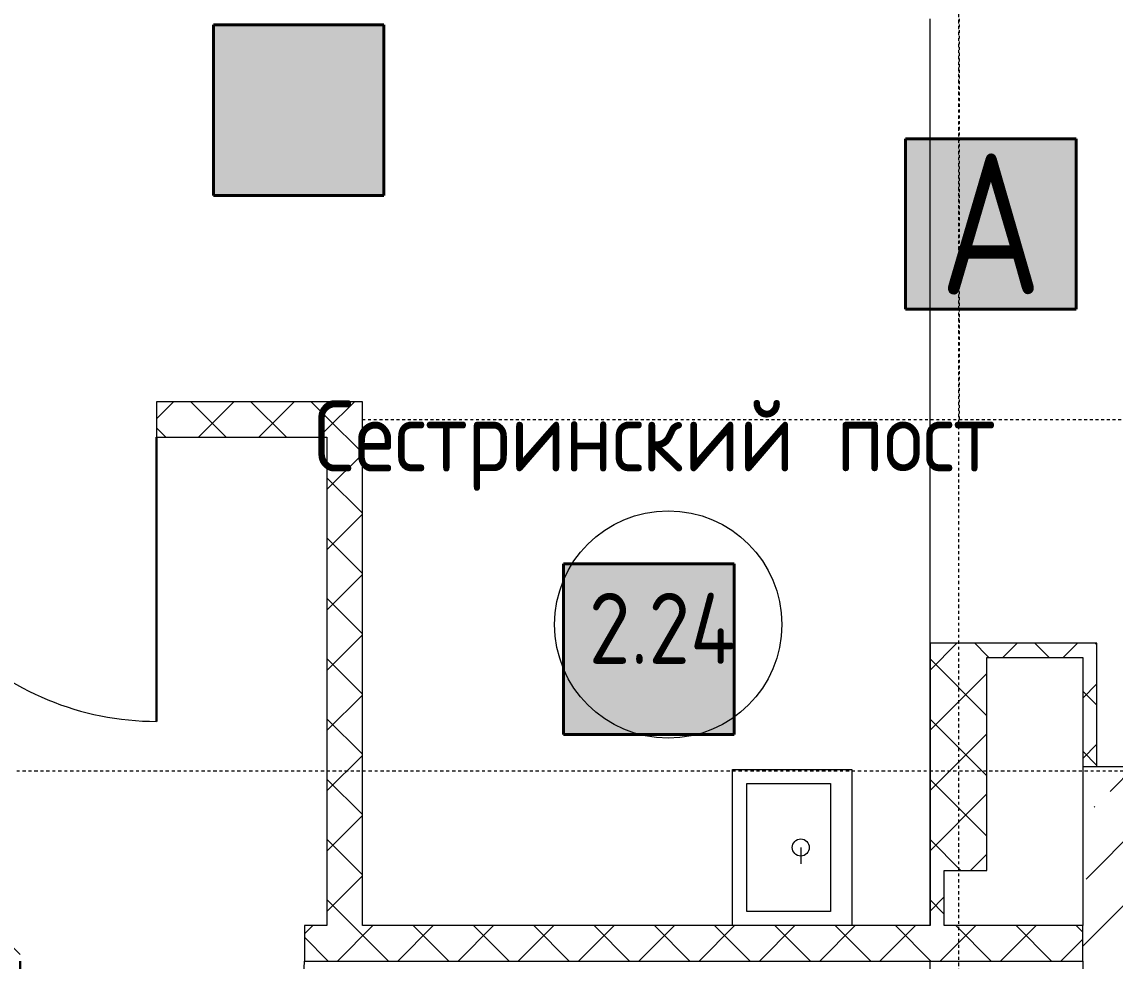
# Model space of a CAD drawing. Header units: millimetres. Extents: x -174154 to -170572, y -111302 to -109817.
# Drawn here: x -174009.61 to -173971.14, y -110576.83 to -110543.77 of the extents above; entities that cross this region are included whole.
import ezdxf

# ---------------------------------------------------------------- set-up
doc = ezdxf.new("R2010")
doc.units = ezdxf.units.MM
for name, pattern in [('ACAD_ISO02W100', [15, 12, -3]), ('ADSK_Линия сетки', [21, 12, -3, 3, -3]), ('ADSK_Штрих_ш3 п1_5', [4.5, 3, -1.5])]:
    doc.linetypes.add(name, pattern=pattern)
for name, color, linetype, lineweight in [('!Освещение', 190, 'Continuous', 40), ('!Подложка', 252, 'ACAD_ISO02W100', 25), ('Двери', 7, 'Continuous', 18), ('Марки помещений', 7, 'Continuous', 18), ('Оси', 7, 'Continuous', 9), ('Панель', 7, 'Continuous', 18), ('Перекрытия', 7, 'Continuous', 18), ('Сантехнические приборы', 7, 'Continuous', 18), ('Стены разрез', 7, 'Continuous', 40), ('Стены штриховка', 7, 'Continuous', 18), ('Электрика', 7, 'Continuous', 40)]:
    doc.layers.add(name, color=color, linetype=linetype, lineweight=lineweight)
doc.layers.add('_Разделитель помещений_', color=4, linetype='ADSK_Штрих_ш3 п1_5', lineweight=40, true_color=0x00ffff)
doc.styles.add('GOST Common', font='GOST Common.ttf', dxfattribs={"width": 0.9, "height": 250})
doc.styles.get("Standard").update_dxf_attribs({"font": 'GOST_A.TTF'})
pattern_1 = [(45, (30280.00000000015, 12304.99999999978), (-106.0660171779821, 106.0660171779821), []), (135, (30280.00000000015, 12304.99999999978), (-106.0660171779821, -106.0660171779821), [])]

# ---------------------------------------------------------------- blocks, each defined once
blk = doc.blocks.new('*U228')
at = {"layer": 'Электрика', "true_color": 0xffffff}
h = blk.add_hatch(color=7, dxfattribs=at)
h.dxf.hatch_style = 1
h.paths.add_polyline_path([(3.024999999998727, 3.025000000000002), (3.025000000000546, -3.024999999999999), (-3.024999999999636, -3.024999999999999), (-3.024999999999636, 3.025000000000002)])
at = {"layer": 'Электрика', "color": 5}
for p, q in [((-3.024999999999636, -3.024999999999999), (-3.024999999999636, 3.025000000000002)), ((-3.024999999999636, 3.025000000000002), (3.024999999998727, 3.025000000000002)), ((3.024999999998727, 3.025000000000002), (3.025000000000546, -3.024999999999999)), ((-3.024999999999636, -3.024999999999999), (3.025000000000546, -3.024999999999999))]:
    blk.add_line(p, q, dxfattribs=at)
blk = doc.blocks.new('*U233')
at = {"layer": 'Электрика', "true_color": 0xffffff}
h = blk.add_hatch(color=7, dxfattribs=at)
h.dxf.hatch_style = 1
h.paths.add_polyline_path([(3.024999999999182, 3.025), (3.025000000001001, -3.025), (-3.024999999999181, -3.025), (-3.024999999999181, 3.025)])
at = {"layer": 'Электрика', "color": 1}
for p, q in [((-3.024999999999181, -3.025), (-3.024999999999181, 3.025)), ((-3.024999999999181, 3.025), (3.024999999999182, 3.025)), ((3.024999999999182, 3.025), (3.025000000001001, -3.025)), ((-3.024999999999181, -3.025), (3.025000000001001, -3.025))]:
    blk.add_line(p, q, dxfattribs=at)
at = {"layer": 'Электрика', "color": 1, "insert": (4.547473508864641e-13, 6.661338147750939e-16), "char_height": 5, "width": 6.050000000000182, "attachment_point": 5}
blk.add_mtext('А', dxfattribs=at)
blk = doc.blocks.new('AC_Дверь_Однопольная_ДеревяннаяНаружная_ГОСТ24698-81 - 960х2080h Г-799396-В_АР_ПЭ_02 Этаж')
at = {"layer": 'Панель', "lineweight": 30}
blk.add_line((-500.0000000000111, 62.5000000009599), (-500.0000000000111, 1062.50000000096), dxfattribs=at)
at = {"layer": 'Панель'}
blk.add_arc((-500.000000000011, 62.5000000009599), 1000.000000000001, 3.180554681463517e-14, 90.00000000000017, dxfattribs=at)
blk = doc.blocks.new('AC_Дверь_Однопольная_ДеревяннаяНаружная_ГОСТ24698-81 - 960х2080h ГЛ-799317-В_АР_ПЭ_02 Этаж')
at = {"layer": 'Панель', "lineweight": 30}
blk.add_line((499.9999999999943, 62.50000000096315), (499.9999999999943, 1062.500000000963), dxfattribs=at)
at = {"layer": 'Панель'}
blk.add_arc((499.9999999999942, 62.50000000096315), 999.9999999999992, 89.99999999999987, 180, dxfattribs=at)
blk = doc.blocks.new('ADSK_Умывальник со смесителем - Умывальник-V19-В_АР_ПЭ_02 Этаж')
at = {"layer": 'Сантехнические приборы'}
for p, q in [((-275.0000000000001, -420.000000000001), (-275.0000000000001, 0)), ((-275.0000000000001, 0), (275.0000000000007, 0)), ((-224.9999999999988, -370.0000000000007), (-224.9999999999988, -74.99999999999756)), ((-224.9999999999988, -74.99999999999756), (224.9999999999993, -74.99999999999756)), ((224.9999999999993, -74.99999999999756), (224.9999999999993, -370.0000000000007)), ((1.808209189672272e-12, -179.9999999999982), (57.00000000000185, -179.9999999999984)), ((224.9999999999993, -370.0000000000007), (-224.9999999999988, -370.0000000000007)), ((275.0000000000007, -420.000000000001), (-275, -420.000000000001))]:
    blk.add_line(p, q, dxfattribs=at)
blk.add_circle((0, -180), 30.00000000000002, dxfattribs=at)
blk = doc.blocks.new('ADSK_Марка_Помещение_2_ГОСТ21-501-2011 - Имя и Категория-86712-В_АР_ПЭ_02 Этаж')
at = {"layer": 'Марки помещений'}
blk.add_circle((1.928857696959173e-16, -1.244575859722303e-16), 4.000000000000004, dxfattribs=at)
blk = doc.blocks.new('A$C02fe7d8c')
at = {"layer": 'Стены разрез', "lineweight": 20, "true_color": 0x636466}
h = blk.add_hatch(dxfattribs=at)
h.set_pattern_fill('FP_1', color=251, style=0, pattern_type=2)
h.set_pattern_definition(pattern_1)
h.paths.add_polyline_path([(12807.49999999998, 6639.999999999824), (12807.49999999998, 6764.999999999823), (12207.49999999998, 6764.999999999823), (12207.49999999998, 6639.999999999834)])
h.paths.add_polyline_path([(11207.49999999998, 6639.999999999834), (11207.49999999998, 6764.999999999831), (4346.265622746807, 6764.999999999857), (4346.265622746807, 6639.999999999851), (9896.265622746814, 6639.999999999834)])
h.paths.add_polyline_path([(3125.215508849058, 6639.999999999859), (3346.265622746807, 6639.999999999859), (3346.265622746807, 6764.999999999857), (2554.999999999985, 6764.999999999857), (2554.999999999985, 6639.999999999859)])
h = blk.add_hatch(dxfattribs=at)
h.set_pattern_fill('FP_1', color=251, style=0, pattern_type=2)
h.set_pattern_definition(pattern_1)
h.paths.add_polyline_path([(12932.49999999998, 4920.999999999825), (12932.49999999998, 6764.999999999823), (12807.49999999998, 6764.999999999823), (12807.49999999998, 4920.999999999825)])
h = blk.add_hatch(dxfattribs=at)
h.set_pattern_fill('FP_1', color=251, style=0, pattern_type=2)
h.set_pattern_definition(pattern_1)
h.paths.add_polyline_path([(15129.99999999986, 5115.000000001151), (15129.99999999992, 5915.000000001151), (14929.99999999992, 5915.000000001168), (14929.99999999986, 5115.000000001168), (14979.99999999985, 5115.000000001159)])
h = blk.add_hatch(dxfattribs=at)
h.set_pattern_fill('FP_1', color=251, style=0, pattern_type=2)
h.set_pattern_definition(pattern_1)
h.paths.add_polyline_path([(15467.49999999987, 5865.000000001161), (15467.49999999987, 5915.000000001168), (15129.99999999992, 5915.000000001168), (15129.99999999992, 5865.000000001171), (15143.40143225145, 5865.000000001171)])
h = blk.add_hatch(dxfattribs=at)
h.set_pattern_fill('FP_1', color=251, style=0, pattern_type=2)
h.set_pattern_definition(pattern_1)
h.paths.add_polyline_path([(15517.49999999986, 5479.99999999995), (15517.49999999986, 5915.000000001168), (15467.49999999987, 5915.000000001168), (15467.49999999987, 5479.99999999995)])
h = blk.add_hatch(dxfattribs=at)
h.set_pattern_fill('FP_4', color=251, style=0, pattern_type=2)
h.set_pattern_definition([(45, (30280.00000000015, 12304.99999999978), (84.1902546884139, 308.6966577151427), [396.875, -79.375, 3.353, -76.02199999999999])])
h.paths.add_polyline_path([(15467.49999999986, 209.9999999999436), (15667.49999999985, 209.9999999999436), (15667.49999999986, 5479.99999999995), (15467.49999999987, 5479.99999999995), (15467.49999999986, 409.9999999999509)])
h = blk.add_hatch(dxfattribs=at)
h.set_pattern_fill('FP_1', color=251, style=0, pattern_type=2)
h.set_pattern_definition(pattern_1)
h.paths.add_polyline_path([(14979.99999999985, 4920.999999999817), (14979.99999999985, 5115.000000001168), (14929.99999999985, 5115.000000001168), (14929.99999999985, 4920.999999999817)])
h = blk.add_hatch(dxfattribs=at)
h.set_pattern_fill('FP_1', color=251, style=0, pattern_type=2)
h.set_pattern_definition(pattern_1)
h.paths.add_polyline_path([(15467.49999999987, 4795.999999999811), (15467.49999999987, 4920.999999999817), (12728.00012703501, 4920.999999999825), (12728.00012703501, 4795.999999999819), (15143.40143225145, 4795.999999999811)])
h.paths.add_polyline_path([(11185.250127035, 4795.999999999828), (11728.000127035, 4795.999999999828), (11728.000127035, 4920.999999999834), (11185.250127035, 4920.999999999834), (11185.250127035, 4901.037065884496)])
h.paths.add_polyline_path([(10185.250127035, 4795.999999999828), (10185.250127035, 4920.999999999834), (7855.000127035008, 4920.999999999843), (7855.000127035004, 4795.999999999836), (9885.445090762903, 4795.999999999828)])
at = {"layer": '_Разделитель помещений_', "color": 251, "lineweight": 20, "true_color": 0x636466}
for p, q in [((15032.50000851607, 8113.049192472557), (15032.50000851607, 6702.499999999821)), ((12932.5, 6702.499999999828), (16902.50000000002, 6702.499999999816))]:
    blk.add_line(p, q, dxfattribs=at)
at = {"layer": 'Оси', "linetype": 'ADSK_Линия сетки'}
for p, q in [((15029.99999999995, 16592.85830273531), (15029.99999999992, -2195.000000000149)), ((32579.65973424556, 5465.000000000945), (-1856.358330931376, 5465.000000001057))]:
    blk.add_line(p, q, dxfattribs=at)
at = {"layer": 'Перекрытия', "color": 251, "lineweight": 20, "true_color": 0x636466}
for p, q in [((14929.93549093291, 4920.996338040767), (14929.93549093291, 8113.049192472562)), ((14929.93549093291, 4174.639436483373), (14929.93549093291, 4795.999999999819))]:
    blk.add_line(p, q, dxfattribs=at)
at = {"layer": 'Стены разрез', "color": 251, "lineweight": 20, "true_color": 0x636466}
for p, q in [((12932.5, 6764.99999999983), (12207.5, 6764.999999999832)), ((12207.5, 6764.999999999832), (12207.5, 6639.999999999833)), ((12932.5, 4920.999999999828), (12932.5, 6764.99999999983)), ((12207.5, 6639.999999999833), (12807.5, 6639.99999999983)), ((12807.5, 6639.99999999983), (12807.5, 4920.999999999828)), ((15129.99999999994, 5915.000000001155), (14929.99999999994, 5915.000000001172)), ((14929.99999999994, 5915.000000001172), (14929.99999999987, 5115.000000001172)), ((15517.49999999988, 5915.00000000117), (15129.99999999994, 5915.000000001171)), ((15517.49999999988, 5479.999999999953), (15517.49999999988, 5915.00000000117)), ((15129.99999999987, 5115.000000001154), (15129.99999999993, 5865.000000001171)), ((15129.99999999994, 5865.000000001171), (15467.49999999988, 5865.00000000117)), ((15467.49999999988, 5865.000000001171), (15467.49999999988, 4920.999999999818)), ((16902.50000000002, 5479.999999999949), (15467.49999999988, 5479.999999999953)), ((14929.99999999987, 5115.000000001172), (14929.99999999987, 4920.99999999982)), ((14979.99999999987, 5115.000000001168), (15129.99999999987, 5115.000000001154)), ((14979.99999999987, 4920.99999999982), (14979.99999999987, 5115.000000001172)), ((12807.5, 4920.999999999826), (12728.00012703502, 4920.999999999828)), ((12728.00012703502, 4920.999999999828), (12728.00012703502, 4795.999999999828)), ((14929.99999999987, 4920.999999999819), (12932.5, 4920.999999999826)), ((15467.49999999988, 4920.999999999818), (14979.99999999987, 4920.999999999819)), ((12728.00012703502, 4795.999999999828), (15467.49999999988, 4795.999999999818)), ((15467.49999999988, 4795.999999999818), (15467.49999999987, 429.9999999999545))]:
    blk.add_line(p, q, dxfattribs=at)
at = {"layer": 'Стены штриховка', "color": 251, "lineweight": 20, "true_color": 0x636466}
blk.add_line((15467.49999999988, 4795.999999999818), (15467.49999999988, 4920.999999999818), dxfattribs=at)
at = {"layer": 'Двери', "color": 251, "lineweight": 20, "true_color": 0x636466, "rotation": 180}
for name, p in [('AC_Дверь_Однопольная_ДеревяннаяНаружная_ГОСТ24698-81 - 960х2080h Г-799396-В_АР_ПЭ_02 Этаж', (11707.5, 6702.499999999834)), ('AC_Дверь_Однопольная_ДеревяннаяНаружная_ГОСТ24698-81 - 960х2080h ГЛ-799317-В_АР_ПЭ_02 Этаж', (12228.00012703501, 4858.49999999983))]:
    blk.add_blockref(name, p, dxfattribs=at)
at = {"layer": 'Марки помещений', "color": 251, "lineweight": 20, "true_color": 0x636466, "xscale": 99.99999999999993, "yscale": 99.99999999999993, "zscale": 99.99999999999993}
blk.add_blockref('ADSK_Марка_Помещение_2_ГОСТ21-501-2011 - Имя и Категория-86712-В_АР_ПЭ_02 Этаж', (14008.61772023912, 5980.831690919916), dxfattribs=at)
at = {"layer": 'Сантехнические приборы', "color": 251, "lineweight": 20, "true_color": 0x636466, "rotation": 270.0000000000001}
blk.add_blockref('ADSK_Умывальник со смесителем - Умывальник-V19-В_АР_ПЭ_02 Этаж', (14654.99999999994, 5195.999999999823), dxfattribs=at)
at = {"layer": 'Марки помещений', "color": 251, "lineweight": 20, "true_color": 0x636466, "char_height": 249.9999999999997, "attachment_point": 1, "style": 'GOST Common'}
for s, insert, width in [('Сестринский', (12761.50444711271, 6769.497545789784), 2135.695499999998), ('пост', (14601.02007211271, 6769.497545789784), 800.8858124999994), ('2.24', (13729.00444711271, 6092.223782515201), 685.4428124999994)]:
    blk.add_mtext(s, dxfattribs=dict(at, insert=insert, width=width))

msp = doc.modelspace()

# ---------------------------------------------------------------- block references
at = {"layer": '!Освещение', "color": 18, "lineweight": 9, "true_color": 0x000000, "xscale": 0.9917355371882407, "yscale": 0.9917355371882407, "zscale": 0.9917355371882407}
for name, p in [('*U228', (-173999.8698935252, -110546.8765874868)), ('*U233', (-173975.5109579577, -110550.8815719545)), ('*U228', (-173987.5467515343, -110565.8477470522))]:
    msp.add_blockref(name, p, dxfattribs=at)
at = {"layer": '!Подложка', "ltscale": 20, "xscale": 0.01, "yscale": 0.01, "zscale": 0.01}
msp.add_blockref('A$C02fe7d8c', (-174126.9501441634, -110624.7877293258), dxfattribs=at)

doc.saveas('drawing.dxf')
